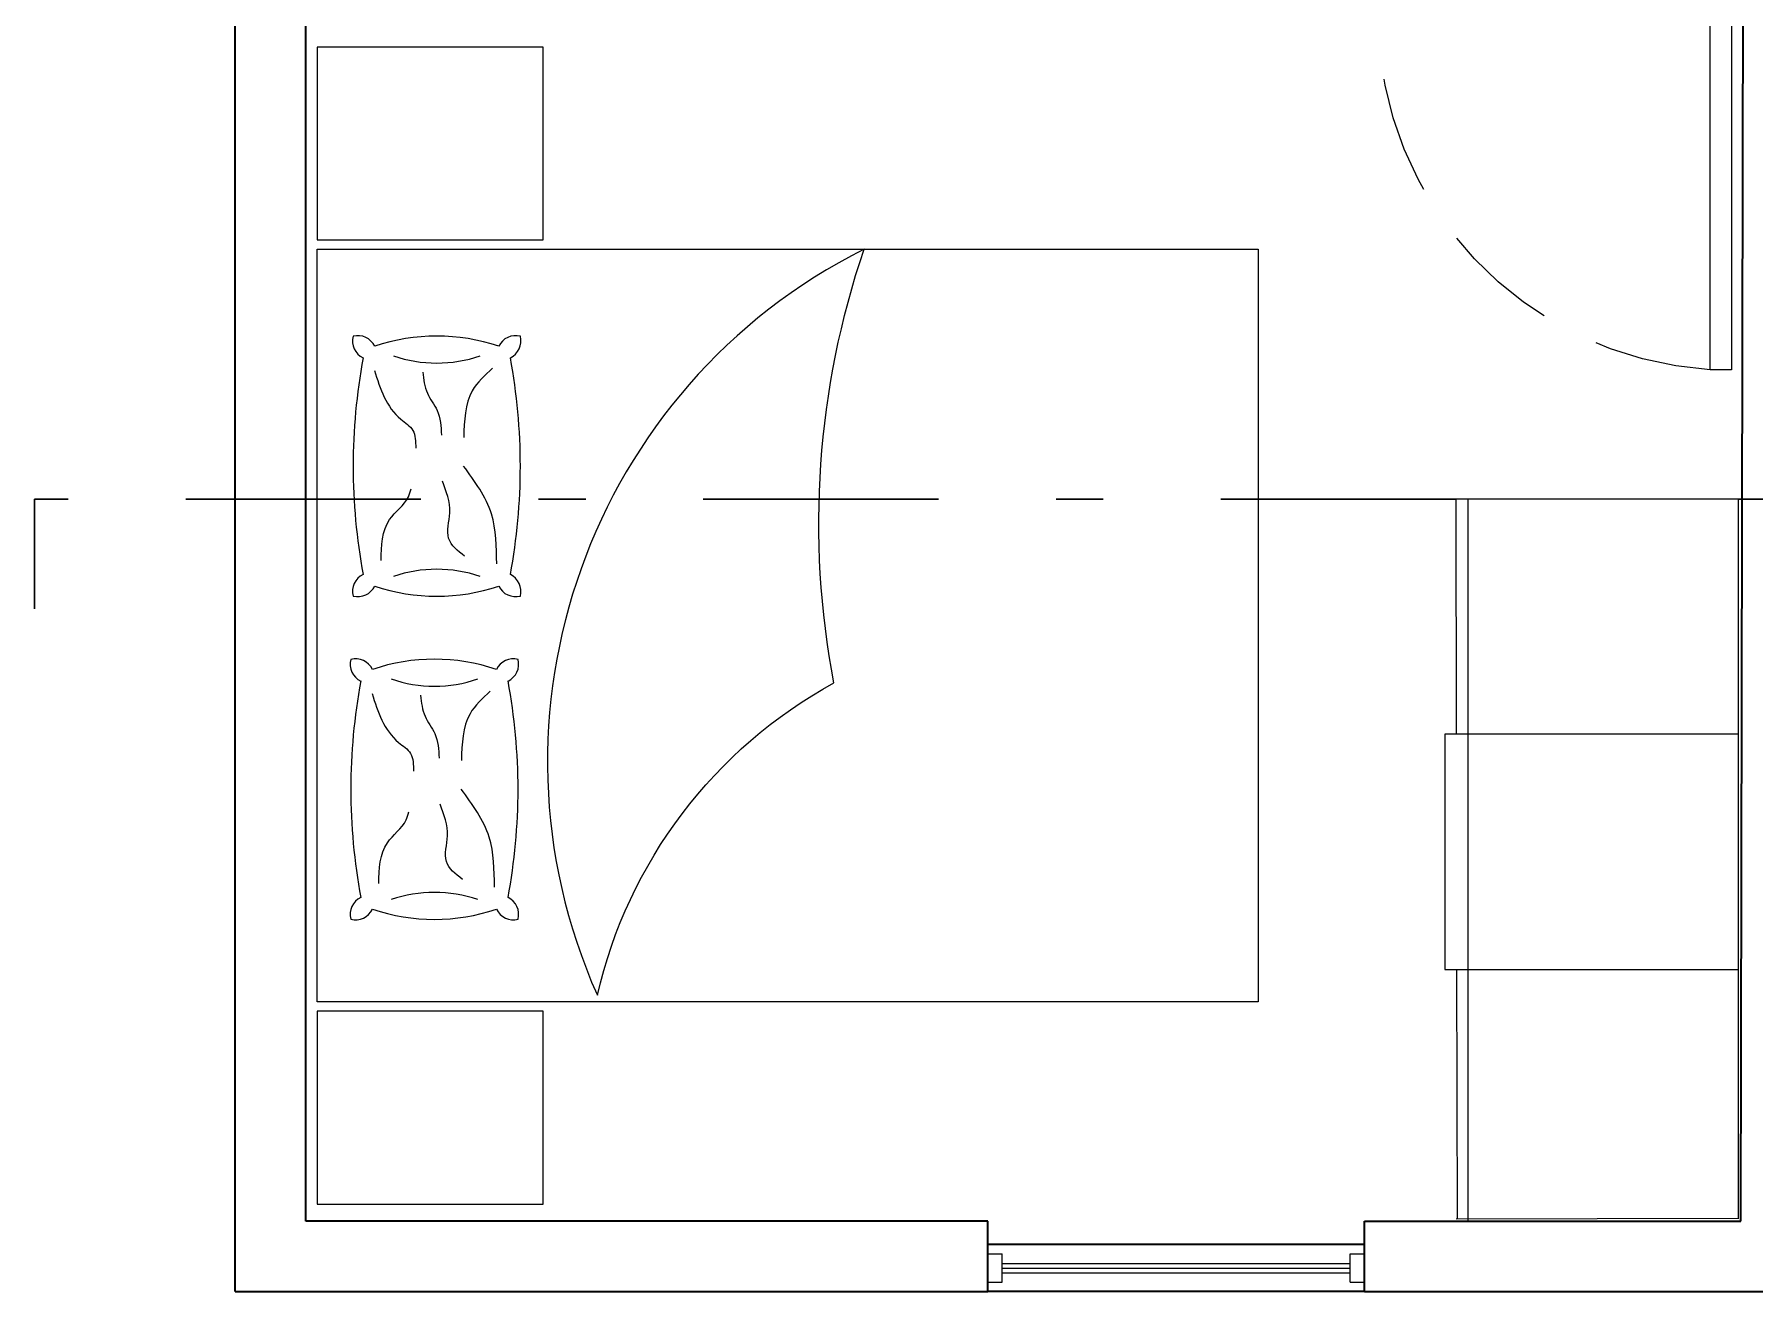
# Model space of a CAD drawing. Header units: millimetres. Extents: x 235.7 to 251.5, y 148.6 to 159.
# Drawn here: x 235.667 to 239.323, y 152.537 to 155.21 of the extents above; entities that cross this region are included whole.
import ezdxf

# ---------------------------------------------------------------- set-up
doc = ezdxf.new("R2010")
doc.units = ezdxf.units.MM
doc.linetypes.add('DASHDOT', pattern=[1, 0.5, -0.25, 0, -0.25])
doc.linetypes.add('HIDDEN', pattern=[0.375, 0.25, -0.125])
for name, color, linetype, lineweight in [('A-DOOR-FULL', 7, 'Continuous', 25), ('A-FLOR-LEVL', 7, 'Continuous', 35), ('A-FURN', 9, 'Continuous', 18), ('A-GLAZ-FULL', 4, 'Continuous', 25), ('A-WALL-FULL-EXTR', 7, 'Continuous', 35), ('A-WALL-FULL-INTR', 7, 'Continuous', 35)]:
    doc.layers.add(name, color=color, linetype=linetype, lineweight=lineweight)

# ---------------------------------------------------------------- blocks, each defined once
blk = doc.blocks.new('DOOR-75')
for points in [[(-0.07, 0.84), (-0.07, 0.09), (-0.025, 0.09), (-0.025, 0.84), (-0.07, 0.84)], [(-0.775, 0.09), (-0.8, 0.09), (-0.8, 0), (-0.755, 0), (-0.755, 0.045), (-0.775, 0.045), (-0.775, 0.09)], [(-0.025, 0.09), (0, 0.09), (0, 0), (-0.045, 0), (-0.045, 0.045), (-0.025, 0.045), (-0.025, 0.09)]]:
    blk.add_lwpolyline(points)
at = {"linetype": 'HIDDEN'}
blk.add_arc((-0.0225, 0.089), 0.7525, 93.6181, 179.9249, dxfattribs=at)

msp = doc.modelspace()

# ---------------------------------------------------------------- linework, layer by layer
at = {"layer": 'A-FLOR-LEVL'}
for p, q in [((238.4939, 152.6368), (237.6939, 152.6368)), ((238.4939, 152.5368), (237.6939, 152.5368))]:
    msp.add_line(p, q, dxfattribs=at)
at = {"layer": 'A-FURN'}
for p, q in [((236.2684, 153.153), (236.2684, 154.753)), ((236.2684, 154.753), (238.2684, 154.753)), ((238.2684, 154.753), (238.2684, 153.153)), ((238.6899, 153.7218), (238.6889, 154.2218)), ((238.7139, 154.2218), (238.7139, 153.7218)), ((238.6899, 153.7218), (238.6649, 153.7218)), ((238.6649, 153.7218), (238.6649, 153.2218)), ((238.7139, 153.7218), (238.7139, 153.2218)), ((238.6649, 153.2218), (238.6899, 153.2218)), ((238.6899, 153.2218), (238.6909, 152.6918)), ((238.7139, 153.2218), (238.7139, 152.6868)), ((238.2684, 153.153), (236.2684, 153.153))]:
    msp.add_line(p, q, dxfattribs=at)
at = {"layer": 'A-FURN', "linetype": 'HIDDEN'}
msp.add_line((236.2439, 154.7118), (236.2439, 153.2118), dxfattribs=at)
at = {"layer": 'A-FURN', "color": 1, "linetype": 'DASHDOT', "lineweight": 30}
for p, q in [((238.6889, 154.2218), (235.6673, 154.2218)), ((235.6673, 154.2218), (235.6673, 153.9886)), ((239.2889, 154.2218), (243.1844, 154.2218))]:
    msp.add_line(p, q, dxfattribs=at)
at = {"layer": 'A-FURN'}
for points in [[(236.2684, 155.183), (236.2684, 154.773), (236.7484, 154.773), (236.7484, 155.183)], [(236.2684, 153.133), (236.2684, 152.723), (236.7484, 152.723), (236.7484, 153.133)]]:
    msp.add_lwpolyline(points, close=True, dxfattribs=at)
msp.add_lwpolyline([(237.3665, 153.831, -0.129648), (237.4306, 154.753, 0.401009), (236.8637, 153.1669, -0.214426)], format="xyb", close=True, dxfattribs=at)
for points in [[(239.2889, 152.6918), (239.2889, 154.2218), (238.6889, 154.2218)], [(239.2866, 153.7218), (238.6899, 153.7218)], [(238.6899, 153.2218), (239.2886, 153.2218)], [(238.6889, 152.6918), (239.2885, 152.693)]]:
    msp.add_lwpolyline(points, dxfattribs=at)
at = {"layer": 'A-FURN', "ltscale": 0.2}
for centre, radius, start, end in [((236.3833, 154.558), 0.04, 165.5166, 244.2099), ((236.3546, 154.5293), 0.04, 25.7901, 104.4834), ((236.5223, 154.1577), 0.4107, 71.2852, 108.7148), ((236.6901, 154.5293), 0.04, 75.5166, 154.2099), ((236.6614, 154.558), 0.04, 295.7901, 14.4834), ((237.5986, 154.2918), 1.254, 169.4235, 190.5765), ((236.5223, 154.7961), 0.2851, 251.1598, 288.8402), ((235.4461, 154.2918), 1.254, 349.4235, 10.5765), ((236.3833, 154.0257), 0.04, 115.7901, 194.4834), ((236.5223, 153.7875), 0.2851, 71.1598, 108.8402), ((236.6614, 154.0257), 0.04, 345.5166, 64.2099), ((236.3546, 154.0544), 0.04, 255.5166, 334.2099), ((236.5223, 154.4259), 0.4107, 251.2852, 288.7148), ((236.6901, 154.0544), 0.04, 205.7901, 284.4834), ((236.3784, 153.871), 0.04, 165.5166, 244.2099), ((236.3497, 153.8423), 0.04, 25.7901, 104.4834), ((236.5175, 153.4707), 0.4107, 71.2852, 108.7148), ((236.6852, 153.8423), 0.04, 75.5166, 154.2099), ((236.6565, 153.871), 0.04, 295.7901, 14.4834), ((236.5175, 154.1092), 0.2851, 251.1598, 288.8402), ((237.5937, 153.6049), 1.254, 169.4235, 190.5765), ((235.4412, 153.6049), 1.254, 349.4235, 10.5765), ((236.3784, 153.3387), 0.04, 115.7901, 194.4834), ((236.5175, 153.1005), 0.2851, 71.1598, 108.8402), ((236.6565, 153.3387), 0.04, 345.5166, 64.2099), ((236.3497, 153.3674), 0.04, 255.5166, 334.2099), ((236.5175, 153.739), 0.4107, 251.2852, 288.7148), ((236.6852, 153.3674), 0.04, 205.7901, 284.4834)]:
    msp.add_arc(centre, radius, start, end, dxfattribs=at)
for points in [[(236.641, 154.5003), (236.598, 154.4523), (236.5797, 154.3531)], [(236.3899, 154.4955), (236.446, 154.3915), (236.4715, 154.3679), (236.4776, 154.3303)], [(236.4928, 154.4915), (236.5024, 154.4471), (236.5231, 154.4103), (236.5325, 154.358)], [(236.6499, 154.0839), (236.6386, 154.1902), (236.5795, 154.292)], [(236.404, 154.0912), (236.4223, 154.1782), (236.4621, 154.2266), (236.4681, 154.2435)], [(236.5816, 154.1002), (236.5477, 154.1384), (236.5501, 154.1928), (236.5344, 154.26)], [(236.385, 153.8085), (236.4411, 153.7045), (236.4667, 153.681), (236.4728, 153.6433)], [(236.488, 153.8046), (236.4975, 153.7601), (236.5182, 153.7233), (236.5276, 153.6711)], [(236.6361, 153.8133), (236.5931, 153.7654), (236.5749, 153.6661)], [(236.645, 153.397), (236.6337, 153.5033), (236.5746, 153.605)], [(236.3992, 153.4042), (236.4175, 153.4913), (236.4573, 153.5396), (236.4632, 153.5566)], [(236.5768, 153.4133), (236.5429, 153.4514), (236.5453, 153.5058), (236.5295, 153.573)]]:
    msp.add_spline(points, degree=3, dxfattribs=at)
at = {"layer": 'A-GLAZ-FULL'}
for p, q in [((237.6939, 152.6168), (237.7239, 152.6168)), ((237.7239, 152.5968), (238.4639, 152.5968)), ((238.4639, 152.6168), (238.4939, 152.6168)), ((237.7239, 152.5868), (238.4639, 152.5868)), ((237.7239, 152.5768), (238.4639, 152.5768)), ((237.6939, 152.5568), (237.7239, 152.5568)), ((238.4639, 152.5568), (238.4939, 152.5568))]:
    msp.add_line(p, q, dxfattribs=at)
at = {"layer": 'A-GLAZ-FULL', "ltscale": 0.001}
for p, q in [((237.7239, 152.5568), (237.7239, 152.6168)), ((238.4639, 152.5568), (238.4639, 152.6168))]:
    msp.add_line(p, q, dxfattribs=at)
at = {"layer": 'A-WALL-FULL-EXTR'}
for p, q in [((236.0939, 152.5368), (236.0939, 158.5368)), ((236.2439, 152.6868), (236.2439, 155.3368)), ((237.6939, 152.6868), (236.2439, 152.6868)), ((237.6939, 152.5368), (237.6939, 152.6868)), ((238.4939, 152.5368), (238.4939, 152.6868)), ((238.4939, 152.6868), (239.2939, 152.6868)), ((236.0939, 152.5368), (237.6939, 152.5368)), ((238.4939, 152.5368), (239.2939, 152.5368)), ((239.2939, 152.5368), (239.4439, 152.5368))]:
    msp.add_line(p, q, dxfattribs=at)
at = {"layer": 'A-WALL-FULL-INTR'}
msp.add_line((239.2939, 152.6868), (239.2989, 155.3368), dxfattribs=at)

# ---------------------------------------------------------------- block references
at = {"layer": 'A-DOOR-FULL', "xscale": -1, "rotation": 180}
msp.add_blockref('DOOR-75', (239.2989, 155.3368), dxfattribs=at)

doc.saveas('drawing.dxf')
